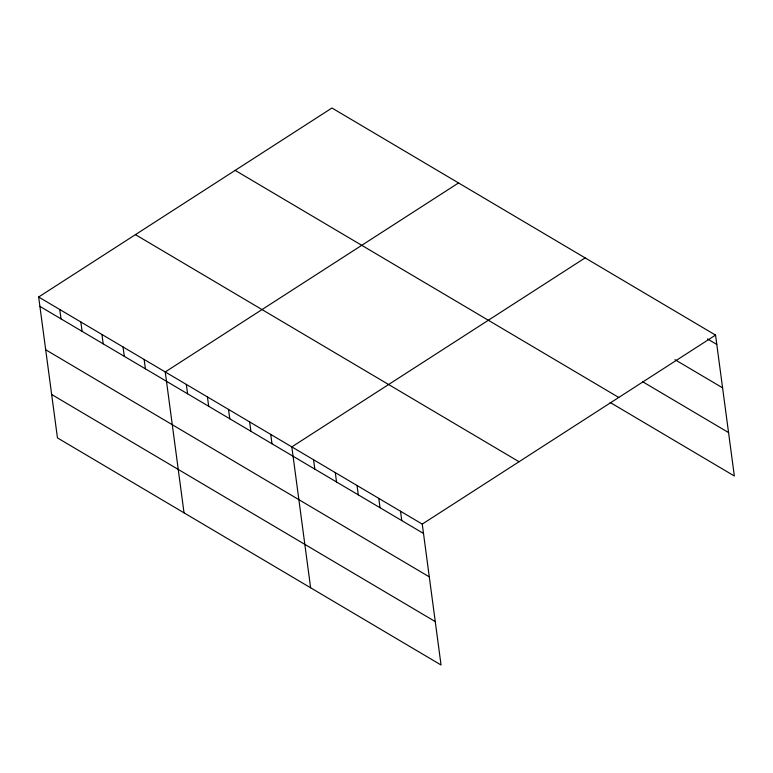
<?xml version="1.0" encoding="UTF-8"?>
<svg xmlns="http://www.w3.org/2000/svg" width="773" height="773" viewBox="0 0 773 773"><rect width="100%" height="100%" fill="white"/><g stroke="black" fill="none" stroke-linecap="round" stroke-linejoin="round"><path stroke-width="1.16" d="M38.65 297.006L422.251 524.104L441.045 664.993L57.453 437.905L38.65 297.006L331.955 108.007L715.547 335.096L734.35 475.994L610.139 402.453M458.544 182.95L165.238 371.948L184.032 512.837M585.132 257.892L291.827 446.891L310.62 587.78M422.251 524.104L715.547 335.096M707.488 338.941L716.803 344.458M674.974 359.677L722.591 387.862M642.643 381.727L728.562 432.58M235.166 170.379L618.758 397.467M135.439 234.644L519.041 461.732M39.896 306.369L423.498 533.457M45.694 349.773L429.286 576.861M51.656 394.491L435.257 621.589M400.511 511.233L401.757 520.587M378.77 498.363L380.026 507.726M357.039 485.492L358.286 494.855M335.298 472.622L336.545 481.985M313.558 459.761L314.814 469.114M270.724 434.397L271.98 443.76M249.631 421.913L250.877 431.266M228.528 409.419L229.784 418.782M207.435 396.926L208.681 406.289M186.332 384.442L187.588 393.795M144.136 359.464L145.392 368.818M123.042 346.971L124.289 356.324M101.939 334.477L103.196 343.84M80.846 321.993L82.093 331.346M59.743 309.5L60.999 318.863"/></g></svg>
